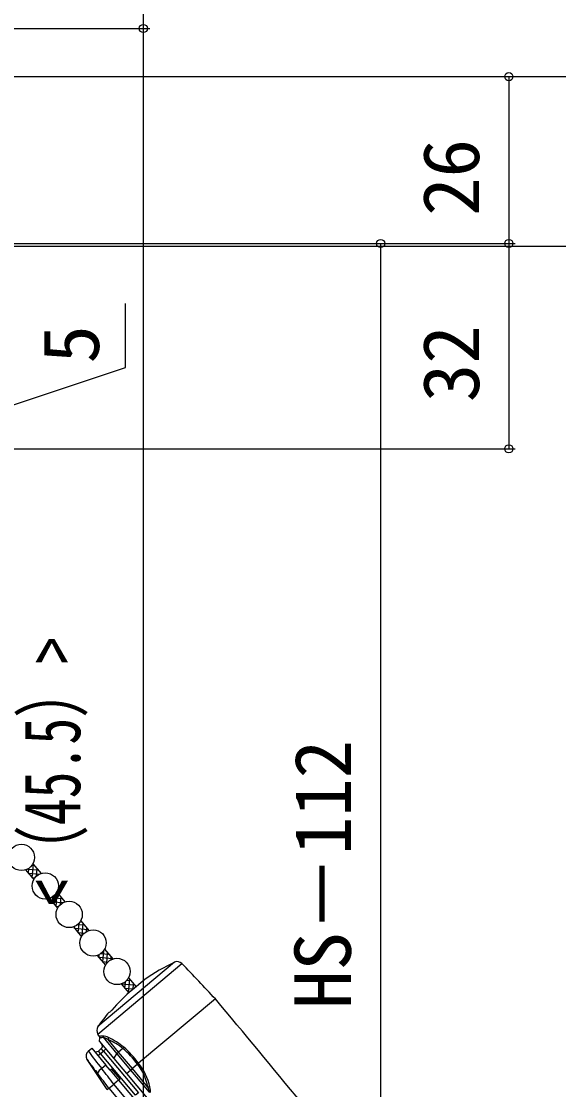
# Model space of a CAD drawing. Units: millimetres, scale not verified. Extents: x -525 to 525, y -783 to 778.
# Drawn here: x -185.2 to -101.5, y 284.4 to 450.9 of the extents above; entities that cross this region are included whole.
import ezdxf
from ezdxf.enums import TextEntityAlignment as Align

# ---------------------------------------------------------------- set-up
doc = ezdxf.new("R2010")
doc.units = ezdxf.units.MM
doc.header["$LTSCALE"] = 4
doc.layers.add('0-6_YKK_13', color=4, linetype='Continuous')
doc.layers.add('0-8_YKK_D', color=6, linetype='Continuous')
doc.styles.add('ＭＳ ゴシック', font='')
doc.styles.get('ＭＳ ゴシック').set_extended_font_data('MS Gothic')

msp = doc.modelspace()

# ---------------------------------------------------------------- linework, layer by layer
at = {"layer": '0-6_YKK_13'}
for p, q in [((-184.598, 318.661), (-183.322, 317.141)), ((-184.279, 318.799), (-182.634, 318.656)), ((-184.171, 318.153), (-182.429, 318)), ((-184.135, 318.11), (-184.063, 318.933)), ((-183.607, 319.378), (-183.212, 319.344)), ((-183.557, 317.422), (-183.373, 319.535)), ((-183.448, 319.626), (-182.173, 318.106)), ((-182.897, 317.681), (-182.795, 318.847)), ((-182.224, 318.088), (-182.218, 318.159)), ((-183.593, 317.465), (-183.136, 317.425)), ((-179.879, 314.935), (-179.484, 314.9)), ((-179.829, 312.979), (-179.644, 315.092)), ((-179.72, 315.183), (-178.445, 313.663)), ((-180.869, 314.218), (-179.594, 312.698)), ((-180.55, 314.356), (-178.906, 314.213)), ((-180.442, 313.709), (-178.701, 313.557)), ((-180.406, 313.667), (-180.334, 314.49)), ((-179.169, 313.238), (-179.067, 314.404)), ((-178.496, 313.645), (-178.49, 313.716)), ((-179.865, 313.022), (-179.408, 312.982)), ((-177.141, 309.775), (-175.866, 308.255)), ((-176.943, 309.539), (-176.914, 309.867)), ((-176.447, 310.173), (-175.443, 310.085)), ((-176.366, 308.851), (-176.231, 310.391)), ((-175.992, 310.739), (-174.717, 309.219)), ((-175.766, 308.42), (-175.604, 310.277)), ((-176.979, 309.582), (-174.866, 309.397)), ((-176.402, 308.894), (-175.426, 308.809)), ((-175.073, 309.061), (-175.026, 309.589)), ((-173.413, 305.332), (-172.138, 303.812)), ((-173.177, 305.051), (-171.064, 304.866)), ((-173.141, 305.008), (-173.101, 305.466)), ((-172.808, 305.656), (-171.641, 305.554)), ((-172.564, 304.32), (-172.411, 306.064)), ((-172.291, 306.248), (-172.218, 306.242)), ((-172.264, 306.296), (-170.988, 304.776)), ((-171.946, 304.103), (-171.802, 305.746)), ((-171.259, 304.664), (-171.225, 305.058)), ((-161.353, 304.274), (-173.316, 294.236)), ((-173.304, 293.074), (-160.211, 304.06)), ((-172.6, 304.363), (-171.777, 304.291)), ((-168.796, 301.481), (-168.178, 301.427)), ((-168.536, 301.853), (-167.358, 300.449)), ((-168.523, 299.505), (-168.338, 301.618)), ((-166.017, 301.574), (-167.932, 299.967)), ((-169.685, 300.889), (-168.501, 299.478)), ((-169.678, 300.881), (-169.677, 300.892)), ((-169.613, 300.915), (-167.6, 300.739)), ((-169.136, 300.236), (-167.756, 300.115)), ((-169.101, 300.193), (-169.006, 301.273)), ((-167.839, 300.046), (-167.761, 300.93)), ((-168.559, 299.548), (-168.434, 299.537)), ((-154.998, 298.555), (-166.964, 288.514)), ((-171.516, 296.46), (-171.56, 296.512)), ((-173.044, 292.719), (-173.304, 293.074)), ((-173.042, 291.9), (-172.988, 292.516)), ((-173.042, 291.9), (-170.844, 289.28)), ((-172.51, 292.594), (-170.343, 290.012)), ((-170.099, 290.27), (-171.721, 292.203)), ((-174.806, 290.419), (-174.268, 290.871)), ((-174.268, 290.871), (-172.069, 288.251)), ((-173.303, 289.722), (-172.92, 290.044)), ((-172.782, 290.812), (-173.242, 290.427)), ((-172.92, 290.044), (-173.242, 290.427)), ((-172.92, 290.044), (-172.461, 290.429)), ((-167.457, 283.532), (-172.92, 290.044)), ((-172.461, 290.429), (-172.782, 290.812)), ((-172.461, 290.429), (-172.078, 290.751)), ((-170.844, 289.28), (-170.343, 290.012)), ((-170.343, 290.012), (-168.21, 287.469)), ((-169.427, 290.834), (-170.099, 290.27)), ((-167.939, 287.696), (-170.099, 290.27)), ((-171.851, 284.414), (-174.986, 289.086)), ((-170.844, 289.28), (-168.864, 286.92)), ((-167.133, 288.373), (-167.939, 287.696)), ((-167.133, 288.373), (-166.964, 288.514)), ((-171.375, 287.424), (-170.09, 285.892)), ((-168.864, 286.92), (-168.21, 287.469)), ((-168.864, 286.92), (-165.65, 283.09)), ((-168.21, 287.469), (-167.939, 287.696)), ((-168.21, 287.469), (-165.303, 284.005)), ((-165.523, 284.817), (-167.939, 287.696)), ((-170.09, 285.892), (-170.83, 285.271)), ((-170.828, 285.267), (-170.83, 285.271)), ((-167.617, 281.44), (-170.828, 285.267)), ((-170.09, 285.892), (-166.876, 282.062)), ((-171.851, 284.414), (-171.587, 284.636)), ((-171.587, 284.636), (-171.586, 284.636)), ((-171.586, 284.636), (-168.909, 281.445))]:
    msp.add_line(p, q, dxfattribs=at)
for points in [[(-172.562, 292.769), (-172.913, 292.728), (-173.01, 292.721), (-173.045, 292.719), (-173.044, 292.72)], [(-172.987, 292.516), (-172.988, 292.516), (-172.956, 292.52), (-172.865, 292.532), (-172.715, 292.555), (-172.51, 292.594)], [(-172.51, 292.594), (-172.204, 292.476), (-171.721, 292.203)], [(-172.461, 290.429), (-166.997, 283.918), (-167.457, 283.532)], [(-171.375, 287.424), (-172.069, 288.251), (-172.717, 287.708)], [(-173.822, 287.526), (-173.707, 287.376), (-173.341, 286.905)], [(-170.09, 285.892), (-169.86, 286.085), (-171.145, 287.617), (-171.375, 287.424)], [(-165.523, 284.817), (-165.353, 284.31), (-165.303, 284.005)]]:
    msp.add_lwpolyline(points, dxfattribs=at)
for centre in [(-185.249, 320.605), (-181.521, 316.162), (-177.793, 311.719), (-174.065, 307.276), (-170.337, 302.833)]:
    msp.add_circle(centre, 2.05, dxfattribs=at)
for centre, radius, start, end in [((-148.716, 277.066), 30, 114.91336, 125.21981), ((-160.932, 303.367), 1, 43.86879, 114.91336), ((-520.675, -42.444), 500, 43, 43.86879), ((-148.716, 277.066), 29.896, 130, 138.65727), ((-1538.858, -862.641), 1806.5, 38.66742, 40), ((-148.716, 277.066), 30, 139.59407, 145.08664), ((-172.831, 298.138), 2.132, 308.08066, 321.59628), ((-172.496, 293.664), 1, 145.08664, 216.13121), ((-173.287, 292.542), 0.3, 355.0979, 36.08699), ((-173.104, 291.195), 0.5, 310, 40), ((-172.576, 290.882), 1.887, 60.43392, 89.59767), ((-172.828, 292.595), 0.317, 359.82581, 33.2347), ((-172.029, 292.446), 0.392, 321.81457, 11.4072), ((-175.211, 283.752), 9.144, 50.76461, 67.56232), ((-175.869, 283.258), 10.182, 49.77589, 65.49037), ((-174.169, 289.653), 0.993, 129.78669, 211.37531), ((-107.595, 340.011), 83.525, 216.43261, 218.76977), ((-173.563, 290.81), 0.5, 220, 310), ((-169.232, 289.206), 1.373, 129.16916, 144.06203), ((-170.029, 291.384), 0.815, 317.55365, 334.48996), ((-178.373, 280.2), 13.896, 36.0829, 49.92597), ((-179.111, 279.618), 15.056, 36.21989, 49.30203), ((-142.572, 312.035), 39.715, 215.2981, 218.10674), ((-162.476, 282.154), 7.784, 125.21078, 126.83674), ((-176.971, 280.118), 12.842, 40, 40.06834), ((-173.535, 283.33), 8.149, 10.51023, 38.22402), ((-173.962, 282.913), 8.964, 12.39787, 38.6776), ((-365.781, 136.253), 244.395, 37.38327, 38.05567), ((-172.107, 286.59), 1.274, 118.62238, 165.68459), ((-388.597, 118.577), 274.243, 37.43298, 38.07696), ((-174.698, 289.145), 5.479, 304.61081, 314.93912), ((-165.339, 284.412), 0.445, 72.84838, 114.50016), ((-166.842, 284.277), 1.728, 348.05524, 18.92488)]:
    msp.add_arc(centre, radius, start, end, dxfattribs=at)
at = {"layer": '0-8_YKK_D'}
for p, q in [((-166.23, 455.8), (-166.23, 449.8)), ((-287.433, 449.8), (-165.23, 449.8)), ((-286.433, 449.8), (-165.23, 449.8)), ((-166.23, 449.8), (-166.23, 152.3)), ((-318.5, 442.3), (-48.23, 442.3)), ((-316.559, 442.3), (-108.23, 442.3)), ((-315.559, 442.3), (-48.23, 442.3)), ((-109.23, 442.3), (-109.23, 416.301)), ((-319.9, 416.3), (-128.23, 416.3)), ((-319, 416.3), (-108.23, 416.3)), ((-298.433, 416.301), (-108.23, 416.301)), ((-129.23, 416.3), (-129.23, 178.3)), ((-109.23, 416.3), (-109.23, 384.3)), ((-282, 415.898), (-8.23, 415.898)), ((-333, 384.3), (-108.23, 384.3))]:
    msp.add_line(p, q, dxfattribs=at)
msp.add_lwpolyline([(-189, 390.3), (-169, 396.972), (-169, 406.927)], dxfattribs=at)
for centre in [(-166.23, 449.8), (-166.23, 449.8), (-109.23, 442.3), (-129.23, 416.3), (-109.23, 416.301), (-109.23, 416.3), (-109.23, 384.3)]:
    msp.add_circle(centre, 0.637, dxfattribs=at)

# ---------------------------------------------------------------- texts
at = {"layer": '0-8_YKK_D', "style": 'ＭＳ ゴシック'}
for s, p in [('26', (-111.23, 420.607)), ('32', (-111.23, 391.573)), ('5', (-170.5, 397.586)), ('HS－112', (-131.23, 296.996))]:
    msp.add_text(s, height=8.798, rotation=90, dxfattribs=at).set_placement(p, align=Align.BOTTOM_LEFT)
at = {"layer": '0-8_YKK_D', "style": 'ＭＳ ゴシック', "width": 0.7}
msp.add_text('<（45.5）>', height=8.798, rotation=90, dxfattribs=at).set_placement((-173.432, 313.03), align=Align.BOTTOM_LEFT)

doc.saveas('drawing.dxf')
